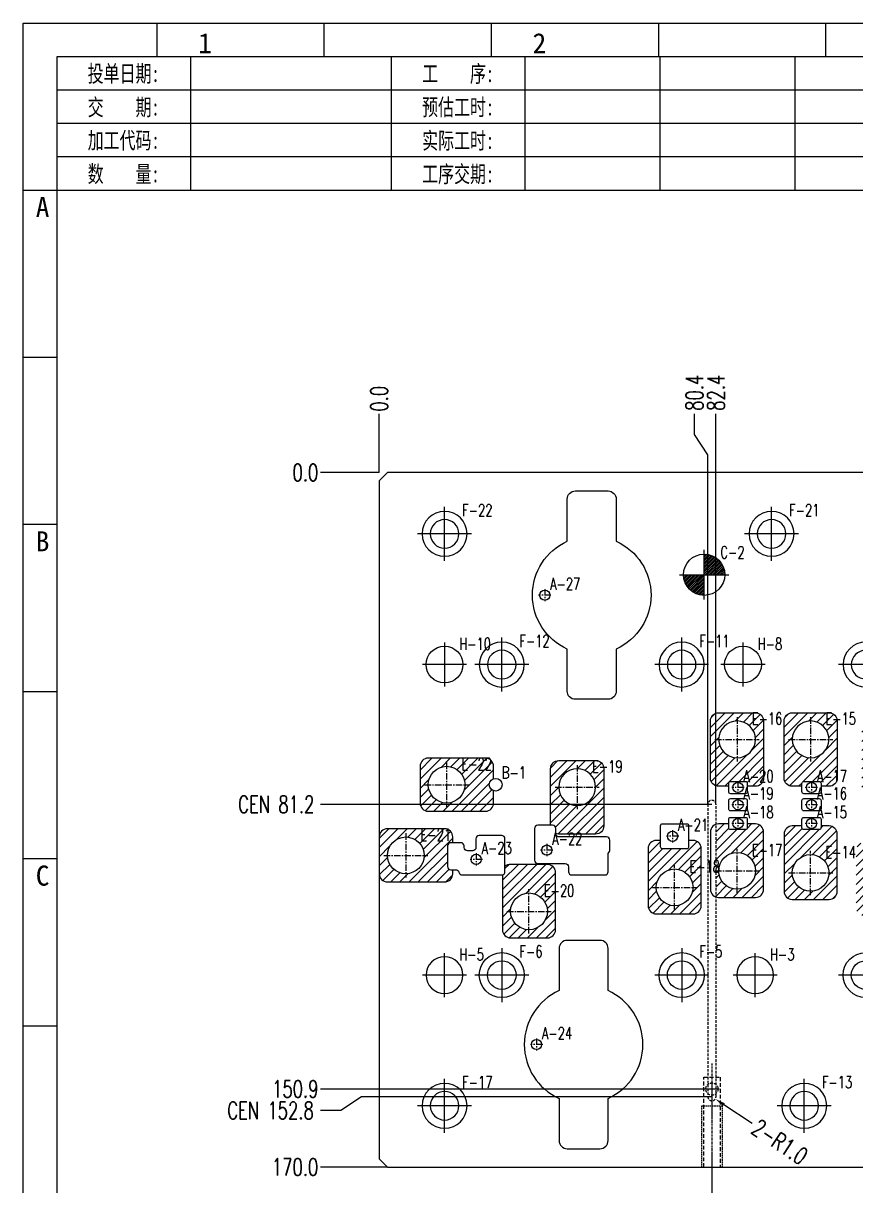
# Model space of a CAD drawing. Header units: millimetres. Extents: x -2852 to 5627, y -2271 to 1849.
# Drawn here: x 4346.7 to 4550.4, y 514.7 to 799.2 of the extents above; entities that cross this region are included whole.
import ezdxf
from ezdxf.enums import TextEntityAlignment as Align

# ---------------------------------------------------------------- set-up
doc = ezdxf.new("R2010")
doc.units = ezdxf.units.MM
doc.header["$PDSIZE"] = 3
for name, pattern in [('CENTER', [50.8, 31.75, -6.35, 6.35, -6.35]), ('CENTER2', [1.125, 0.75, -0.125, 0.125, -0.125]), ('DASHED', [19.05, 12.7, -6.35]), ('DASHED2', [9.525, 6.35, -3.175])]:
    doc.linetypes.add(name, pattern=pattern)
for name, color, linetype in [('1', 7, 'Continuous'), ('11', 4, 'DASHED2'), ('41', 1, 'Continuous'), ('51', 1, 'CENTER2'), ('S02', 17, 'Continuous')]:
    doc.layers.add(name, color=color, linetype=linetype)
doc.styles.add('jet01', font='simplex.shx', dxfattribs={"width": 0.7, "bigfont": 'hztxt.shx'})
doc.styles.add('jet02', font='simplex.shx', dxfattribs={"width": 0.7})
doc.styles.get("Standard").update_dxf_attribs({"font": '仿宋_GB2312_0.ttf', "width": 0.7})
doc.styles.add('tk', font='', dxfattribs={"width": 0.7})
doc.styles.add('tk 2', font='仿宋_GB2312_0.ttf', dxfattribs={"width": 0.65})
doc.styles.get('tk').set_extended_font_data('NSimSun')
doc.dimstyles.new('jet02', dxfattribs={"dimtxt": 3.5, "dimasz": 2.1, "dimexe": 1, "dimexo": 0, "dimgap": 0.5, "dimtad": 0, "dimtoh": 1, "dimdec": 3, "dimzin": 9, "dimdsep": 46, "dimtxsty": 'jet02', "dimcen": 0, "dimclrt": 256, "dimazin": 2, "dimtfac": 1, "dimtdec": 3, "dimtofl": 0, "dimtmove": 0, "dimatfit": 1, "dimfxl": 0, "dimarcsym": 0})

# ---------------------------------------------------------------- blocks, each defined once
blk = doc.blocks.new('A3-N')
at = {"layer": '1', "color": 1}
for p, q in [((0, 0), (0, 296.73)), ((0, 296.73), (420, 296.73)), ((21.82, 291.27), (21.82, 296.73)), ((49.09, 291.27), (49.09, 296.73)), ((76.36, 291.27), (76.36, 296.73)), ((103.64, 291.27), (103.64, 296.73)), ((103.64, 291.27), (103.64, 296.73)), ((103.64, 291.27), (103.64, 296.73)), ((130.91, 291.27), (130.91, 296.73)), ((5.45, 269.45), (0, 269.45)), ((5.45, 242.18), (0, 242.18)), ((5.45, 214.91), (0, 214.91)), ((5.45, 187.64), (0, 187.64)), ((5.45, 160.36), (0, 160.36)), ((5.45, 133.09), (0, 133.09))]:
    blk.add_line(p, q, dxfattribs=at)
at = {"layer": '1'}
blk.add_lwpolyline([(221.45, 5.45), (414.55, 5.45), (414.55, 291.27), (5.45, 291.27), (5.45, 5.45), (414.55, 5.45)], dxfattribs=at)
at = {"layer": '41'}
for p, q in [((27.27, 291.27), (27.27, 269.45)), ((60, 291.27), (60, 269.45)), ((81.82, 291.27), (81.82, 269.45)), ((103.82, 291.27), (103.82, 269.45)), ((125.82, 291.27), (125.82, 269.45)), ((367.82, 285.82), (5.45, 285.82)), ((367.82, 280.36), (5.45, 280.36)), ((367.82, 274.91), (5.45, 274.91)), ((414.55, 269.45), (5.45, 269.45))]:
    blk.add_line(p, q, dxfattribs=at)
at = {"layer": '1', "color": 1}
for s, p in [('1', (29.64, 295.11)), ('2', (84.18, 295.11))]:
    blk.add_text(s, height=3.27, dxfattribs=at).set_placement(p, align=Align.TOP_CENTER)
at = {"layer": '1', "style": 'tk', "width": 0.7}
for s, p in [('投单日期:', (16.36, 288.55)), ('工    序:', (70.91, 288.55)), ('交    期:', (16.36, 283.09)), ('预估工时:', (70.91, 283.09)), ('加工代码:', (16.36, 277.64)), ('实际工时:', (70.91, 277.64)), ('数    量:', (16.36, 272.18)), ('工序交期:', (70.91, 272.18))]:
    blk.add_text(s, height=2.727, dxfattribs=at).set_placement(p, align=Align.MIDDLE)
at = {"layer": '1', "color": 1}
for s, p in [('A', (2.04, 268.36)), ('B', (2.04, 213.82)), ('C', (2.04, 159.27))]:
    blk.add_text(s, height=3.27, dxfattribs=at).set_placement(p, align=Align.TOP_LEFT)
at = {"layer": '1', "style": 'tk 2', "width": 0.7}
for tag, p in [('PATR-NO1', (309.84, 32.96)), ('TITLE', (365.74, 30.9)), ('PATR-NO2', (309.84, 27.81)), ('DWG-NO:', (366.54, 18.14))]:
    blk.add_attdef(tag, p, '', height=3.27, dxfattribs=at)
at = {"layer": '1', "color": 1, "style": 'tk 2', "width": 0.7}
for tag, p in [('DRAW', (314.55, 7.27)), ('DATE', (334.72, 7.32))]:
    blk.add_attdef(tag, p, '', height=3.49, dxfattribs=at)
at = {"layer": '1', "style": 'tk 2', "width": 0.7}
for tag, p in [('SCALE', (376.55, 8.73)), ('SHEET', (386.6, 8.72)), ('REV', (397.38, 8.73))]:
    blk.add_attdef(tag, text='', height=2.18, dxfattribs=at).set_placement(p, align=Align.MIDDLE_LEFT)
blk = doc.blocks.new('S02-PIN10')
at = {"layer": 'S02', "color": 6, "linetype": 'CENTER'}
for p, q in [((0, 6.06), (0, -6.06)), ((6.06, 0), (-6.06, 0))]:
    blk.add_line(p, q, dxfattribs=at)
at = {"layer": 'S02', "linetype": 'Continuous'}
blk.add_circle((0, 0), 5.05, dxfattribs=at)
blk = doc.blocks.new('S02-CLAMP1')
at = {"layer": 'S02', "color": 6, "linetype": 'CENTER', "ltscale": 0.05}
for p, q in [((0, 5.4), (0, -5.4)), ((5.4, 0), (-5.4, 0))]:
    blk.add_line(p, q, dxfattribs=at)
at = {"layer": 'S02', "linetype": 'Continuous', "ltscale": 0.05}
blk.add_circle((0, 0), 4.5, dxfattribs=at)
blk = doc.blocks.new('S02-DISK30')
at = {"layer": 'S02', "color": 6, "linetype": 'CENTER'}
for p, q in [((0, 5.4), (0, -5.4)), ((5.4, 0), (-5.4, 0))]:
    blk.add_line(p, q, dxfattribs=at)
at = {"layer": 'S02', "linetype": 'Continuous'}
blk.add_circle((0, 0), 4.5, dxfattribs=at)
blk = doc.blocks.new('S02-M6')
at = {"layer": 'S02', "color": 6, "linetype": 'CENTER'}
for p, q in [((0, 6.6), (0, -6.6)), ((6.6, 0), (-6.6, 0))]:
    blk.add_line(p, q, dxfattribs=at)
at = {"layer": 'S02', "linetype": 'Continuous'}
for radius in [5.5, 3.5]:
    blk.add_circle((0, 0), radius, dxfattribs=at)
blk = doc.blocks.new('A$C9335756')
at = {"layer": 'S02', "color": 6, "linetype": 'CENTER', "ltscale": 0.05}
for p, q in [((1.8, 0), (-1.8, 0)), ((0, 1.8), (0, -1.8))]:
    blk.add_line(p, q, dxfattribs=at)
at = {"layer": 'S02', "color": 4, "linetype": 'DASHED', "ltscale": 0.05}
blk.add_circle((0, 0), 1.5, dxfattribs=at)
blk = doc.blocks.new('A$C05E92D13')
at = {"layer": 'S02', "ltscale": 0.05, "xscale": -1}
blk.add_blockref('A$C9335756', (0, 0), dxfattribs=at)
blk = doc.blocks.new('WCS')
at = {"layer": '1', "color": 6, "linetype": 'CENTER', "ltscale": 0.05}
for p, q in [((1.5, 0), (-1.5, 0)), ((0, 1.5), (0, -1.5))]:
    blk.add_line(p, q, dxfattribs=at)
at = {"layer": '1', "linetype": 'Continuous', "ltscale": 0.05}
blk.add_circle((0, 0), 1.25, dxfattribs=at)
blk = doc.blocks.new('*D4696')
at = {"layer": '41'}
blk.add_line((1725.23, 3760.9), (1718.28, 3765.53), dxfattribs=at)
at = {"layer": '41', "ltscale": 0.05}
blk.add_solid([(1718.52, 3765.88), (1718.05, 3765.18), (1716.19, 3766.93)], dxfattribs=at)
at = {"layer": 'Defpoints', "color": 0, "ltscale": 0.05}
for p in [(1715.35, 3767.48), (1716.19, 3766.93)]:
    blk.add_point(p, dxfattribs=at)
at = {"layer": '41', "ltscale": 0.05, "insert": (1731.97, 3756.42), "char_height": 4.2, "attachment_point": 5, "rotation": 326.336, "style": 'jet02'}
blk.add_mtext('2-R1.0', dxfattribs=at)
blk = doc.blocks.new('*D4697')
at = {"layer": '41', "ltscale": 0.05}
blk.add_line((1633.95, 3920.26), (1619.57, 3920.26), dxfattribs=at)
at = {"layer": 'Defpoints', "color": 0, "ltscale": 0.05}
for p in [(1619.57, 3920.26), (1633.95, 3920.26), (1633.95, 3920.26)]:
    blk.add_point(p, dxfattribs=at)
at = {"layer": '41', "ltscale": 0.05, "insert": (1615.89, 3920.26), "char_height": 4.2, "attachment_point": 5, "style": 'jet02'}
blk.add_mtext('0.0', dxfattribs=at)
blk = doc.blocks.new('*D4698')
at = {"layer": '41', "ltscale": 0.05}
blk.add_line((1635.95, 3750.26), (1619.57, 3750.26), dxfattribs=at)
at = {"layer": 'Defpoints', "color": 0, "ltscale": 0.05}
for p in [(1633.95, 3920.26), (1619.57, 3750.26), (1635.95, 3750.26)]:
    blk.add_point(p, dxfattribs=at)
at = {"layer": '41', "ltscale": 0.05, "insert": (1613.37, 3750.26), "char_height": 4.2, "attachment_point": 5, "style": 'jet02'}
blk.add_mtext('170.0', dxfattribs=at)
blk = doc.blocks.new('*D4699')
at = {"layer": '41', "ltscale": 0.05}
for p, q in [((1629.65, 3767.48), (1624.61, 3764.12)), ((1715.35, 3767.48), (1629.65, 3767.48)), ((1624.61, 3764.12), (1619.57, 3764.12))]:
    blk.add_line(p, q, dxfattribs=at)
at = {"layer": 'Defpoints', "color": 0, "ltscale": 0.05}
for p in [(1633.95, 3920.26), (1715.35, 3767.48), (1619.57, 3764.12)]:
    blk.add_point(p, dxfattribs=at)
at = {"layer": '41', "ltscale": 0.05, "insert": (1606.37, 3764.12), "char_height": 4.2, "attachment_point": 5, "style": 'jet02'}
blk.add_mtext('{\\C1; CEN }152.8', dxfattribs=at)
blk = doc.blocks.new('*D4700')
at = {"layer": '41', "ltscale": 0.05}
blk.add_line((1715.35, 3769.37), (1619.57, 3769.37), dxfattribs=at)
at = {"layer": 'Defpoints', "color": 0, "ltscale": 0.05}
for p in [(1633.95, 3920.26), (1619.57, 3769.37), (1715.35, 3769.37)]:
    blk.add_point(p, dxfattribs=at)
at = {"layer": '41', "ltscale": 0.05, "insert": (1613.44, 3769.37), "char_height": 4.2, "attachment_point": 5, "style": 'jet02'}
blk.add_mtext('150.9', dxfattribs=at)
blk = doc.blocks.new('*D4701')
at = {"layer": '41', "ltscale": 0.05}
blk.add_line((1715.35, 3839.03), (1619.57, 3839.03), dxfattribs=at)
at = {"layer": 'Defpoints', "color": 0, "ltscale": 0.05}
for p in [(1633.95, 3920.26), (1619.57, 3839.03), (1715.35, 3839.03)]:
    blk.add_point(p, dxfattribs=at)
at = {"layer": '41', "ltscale": 0.05, "insert": (1607.77, 3839.03), "char_height": 4.2, "attachment_point": 5, "style": 'jet02'}
blk.add_mtext('{\\C1; CEN }81.2', dxfattribs=at)
blk = doc.blocks.new('*D4702')
at = {"layer": '41', "ltscale": 0.05}
blk.add_line((1633.95, 3920.26), (1633.95, 3934.64), dxfattribs=at)
at = {"layer": 'Defpoints', "color": 0, "ltscale": 0.05}
for p in [(1633.95, 3934.64), (1633.95, 3920.26), (1633.95, 3920.26)]:
    blk.add_point(p, dxfattribs=at)
at = {"layer": '41', "ltscale": 0.05, "insert": (1633.95, 3938.32), "char_height": 4.2, "attachment_point": 5, "rotation": 90, "style": 'jet02'}
blk.add_mtext('0.0', dxfattribs=at)
blk = doc.blocks.new('*D4703')
at = {"layer": '41', "ltscale": 0.05}
for p, q in [((1711.1, 3929.6), (1711.1, 3934.64)), ((1714.35, 3924.56), (1711.1, 3929.6)), ((1714.35, 3839.03), (1714.35, 3924.56))]:
    blk.add_line(p, q, dxfattribs=at)
at = {"layer": 'Defpoints', "color": 0, "ltscale": 0.05}
for p in [(1711.1, 3934.64), (1633.95, 3920.26), (1714.35, 3839.03)]:
    blk.add_point(p, dxfattribs=at)
at = {"layer": '41', "ltscale": 0.05, "insert": (1711.1, 3939.79), "char_height": 4.2, "attachment_point": 5, "rotation": 90, "style": 'jet02'}
blk.add_mtext('80.4', dxfattribs=at)
blk = doc.blocks.new('*D4704')
at = {"layer": '41', "ltscale": 0.05}
blk.add_line((1716.35, 3839.03), (1716.35, 3934.64), dxfattribs=at)
at = {"layer": 'Defpoints', "color": 0, "ltscale": 0.05}
for p in [(1716.35, 3934.64), (1633.95, 3920.26), (1716.35, 3839.03)]:
    blk.add_point(p, dxfattribs=at)
at = {"layer": '41', "ltscale": 0.05, "insert": (1716.35, 3939.79), "char_height": 4.2, "attachment_point": 5, "rotation": 90, "style": 'jet02'}
blk.add_mtext('82.4', dxfattribs=at)
blk = doc.blocks.new('*D4705')
at = {"layer": '41', "ltscale": 0.05}
blk.add_line((1936.95, 3918.26), (1936.95, 3934.64), dxfattribs=at)
at = {"layer": 'Defpoints', "color": 0, "ltscale": 0.05}
for p in [(1936.95, 3934.64), (1633.95, 3920.26), (1936.95, 3918.26)]:
    blk.add_point(p, dxfattribs=at)
at = {"layer": '41', "ltscale": 0.05, "insert": (1936.95, 3941.12), "char_height": 4.2, "attachment_point": 5, "rotation": 90, "style": 'jet02'}
blk.add_mtext('303.0', dxfattribs=at)
blk = doc.blocks.new('*D4706')
at = {"layer": '41', "ltscale": 0.05}
blk.add_line((1715.35, 3747.61), (1715.35, 3733.23), dxfattribs=at)
at = {"layer": 'Defpoints', "color": 0, "ltscale": 0.05}
for p in [(1633.95, 3920.26), (1715.35, 3747.61), (1715.35, 3733.23)]:
    blk.add_point(p, dxfattribs=at)
at = {"layer": '41', "ltscale": 0.05, "insert": (1715.35, 3728.36), "char_height": 4.2, "attachment_point": 5, "rotation": 90, "style": 'jet02'}
blk.add_mtext('81.4', dxfattribs=at)

msp = doc.modelspace()

# ---------------------------------------------------------------- hatches: boundary and pattern name
at = {"layer": '41', "ltscale": 0.05}
h = msp.add_hatch(dxfattribs=at)
h.set_pattern_fill('ANSI31', color=256, scale=0.5, style=0)
h.set_pattern_definition([(45, (-3664.3882, 2826.5517), (-1.12253202, 1.12253202), [])])
h.paths.add_polyline_path([(4461.809, 611.37, -0.32127527), (4460.754, 612.8425, -0.32127527), (4461.809, 614.3149), (4461.809, 617.3425, 0.41421356), (4459.809, 619.3425), (4445.809, 619.3425, 0.41421356), (4443.809, 617.3425), (4443.809, 608.3425, 0.41421356), (4445.809, 606.3425), (4459.809, 606.3425, 0.41421356), (4461.809, 608.3425)])
h.paths.add_polyline_path([(4454.809, 612.8425, -1), (4445.809, 612.8425, -1)], flags=16)
h.paths.add_polyline_path([(4488.759, 616.7425, 0.41421356), (4486.759, 618.7425), (4477.759, 618.7425, 0.41421356), (4475.759, 616.7425), (4475.759, 602.9425), (4476.209, 602.9425, -0.41421356), (4477.009, 602.1425), (4477.009, 600.8884, 0.09639612), (4477.759, 600.7425), (4486.759, 600.7425, 0.41421356), (4488.759, 602.7425)])
h.paths.add_polyline_path([(4477.759, 612.2425, -1), (4486.759, 612.2425, -1)], flags=16)
h.paths.add_polyline_path([(4451.809, 591.0425), (4451.809, 592.0425), (4451.309, 592.0425, -0.41421356), (4450.509, 592.8425), (4450.509, 597.8425, -0.41421356), (4451.309, 598.6425), (4451.809, 598.6425), (4451.809, 600.0425, 0.41421356), (4449.809, 602.0425), (4435.809, 602.0425, 0.41421356), (4433.809, 600.0425), (4433.809, 591.0425, 0.41421356), (4435.809, 589.0425), (4449.809, 589.0425, 0.41421356)])
h.paths.add_polyline_path([(4435.809, 595.5425, -1), (4444.809, 595.5425, -1)], flags=16)
h.paths.add_polyline_path([(4476.959, 591.3425, 0.41421356), (4474.959, 593.3425), (4465.959, 593.3425, 0.1927059), (4464.579, 592.7901), (4464.579, 591.5425, -0.34920154), (4463.959, 590.763), (4463.959, 577.3425, 0.41421356), (4465.959, 575.3425), (4474.959, 575.3425, 0.41421356), (4476.959, 577.3425)])
h.paths.add_polyline_path([(4474.959, 581.8425, -1), (4465.959, 581.8425, -1)], flags=16)
h.paths.add_polyline_path([(4512.589, 597.2125, 0.41421356), (4510.589, 599.2125), (4509.589, 599.2125), (4509.589, 597.7125, -0.41421356), (4509.089, 597.2125), (4503.089, 597.2125, -0.41421356), (4502.589, 597.7125), (4502.589, 599.2125), (4501.589, 599.2125, 0.41421356), (4499.589, 597.2125), (4499.589, 583.2125, 0.41421356), (4501.589, 581.2125), (4510.589, 581.2125, 0.41421356), (4512.589, 583.2125)])
h.paths.add_polyline_path([(4510.589, 587.7125, -1), (4501.589, 587.7125, -1)], flags=16)
h.paths.add_polyline_path([(4527.859, 628.4425, 0.41421356), (4525.859, 630.4425), (4516.859, 630.4425, 0.41421356), (4514.859, 628.4425), (4514.859, 614.4425, 0.41421356), (4516.859, 612.4425), (4519.309, 612.4425), (4519.309, 613.1425, -0.41421356), (4519.809, 613.6425), (4523.359, 613.6425, -0.41421356), (4523.859, 613.1425), (4523.859, 612.4425), (4525.859, 612.4425, 0.41421356), (4527.859, 614.4425)])
h.paths.add_polyline_path([(4516.859, 623.9425, -1), (4525.859, 623.9425, -1)], flags=16)
h.paths.add_polyline_path([(4527.859, 601.2425, 0.41421356), (4525.859, 603.2425), (4523.859, 603.2425), (4523.859, 602.3425, -0.41421356), (4523.359, 601.8425), (4519.809, 601.8425, -0.41421356), (4519.309, 602.3425), (4519.309, 603.2425), (4516.859, 603.2425, 0.08294235), (4516.209, 603.1339), (4516.209, 591.7425), (4516.859, 591.7425, -1), (4525.859, 591.7425, -1), (4516.859, 591.7425), (4516.209, 591.7425), (4516.209, 585.351, 0.08294235), (4516.859, 585.2425), (4525.859, 585.2425, 0.41421356), (4527.859, 587.2425)])
h.paths.add_polyline_path([(4545.859, 600.7425, 0.41421356), (4543.859, 602.7425), (4541.909, 602.7425), (4541.909, 602.3425, -0.41421356), (4541.409, 601.8425), (4537.709, 601.8425, -0.41421356), (4537.209, 602.3425), (4537.209, 602.7425), (4534.859, 602.7425, 0.41421356), (4532.859, 600.7425), (4532.859, 586.7425, 0.41421356), (4534.859, 584.7425), (4543.859, 584.7425, 0.41421356), (4545.859, 586.7425)])
h.paths.add_polyline_path([(4543.859, 591.2425, -1), (4534.859, 591.2425, -1)], flags=16)
h.paths.add_polyline_path([(4545.859, 628.4425, 0.41421356), (4543.859, 630.4425), (4534.859, 630.4425, 0.41421356), (4532.859, 628.4425), (4532.859, 614.4425, 0.41421356), (4534.859, 612.4425), (4537.209, 612.4425), (4537.209, 613.1425, -0.41421356), (4537.709, 613.6425), (4541.409, 613.6425, -0.41421356), (4541.909, 613.1425), (4541.909, 612.4425), (4543.859, 612.4425, 0.41421356), (4545.859, 614.4425)])
h.paths.add_polyline_path([(4534.859, 623.9425, -1), (4543.859, 623.9425, -1)], flags=16)
h.paths.add_polyline_path([(4564.859, 625.9425, 0.41421356), (4562.859, 627.9425), (4553.859, 627.9425, 0.41421356), (4551.859, 625.9425), (4551.859, 611.9425, 0.41421356), (4553.859, 609.9425), (4556.1781, 609.9425), (4556.1781, 611.0425, -0.41421356), (4556.6781, 611.5425), (4560.5281, 611.5425, -0.41421356), (4561.0281, 611.0425), (4561.0281, 609.9425), (4562.859, 609.9425, 0.41421356), (4564.859, 611.9425)])
h.paths.add_polyline_path([(4553.859, 621.4425, -1), (4562.859, 621.4425, -1)], flags=16)
h.paths.add_polyline_path([(4562.337, 596.3425, -0.41421356), (4562.837, 596.8425), (4563.5065, 596.8425, 0.39963753), (4561.509, 598.7425), (4560.6281, 598.7425), (4560.6281, 597.9425, -0.41421356), (4560.1281, 597.4425), (4556.2281, 597.4425, -0.41421356), (4555.7281, 597.9425), (4555.7281, 598.7425), (4552.509, 598.7425, 0.41421356), (4550.509, 596.7425), (4550.509, 582.7425, 0.41421356), (4552.509, 580.7425), (4561.509, 580.7425, 0.41421356), (4563.509, 582.7425), (4563.509, 593.2425), (4562.837, 593.2425, -0.41421356), (4562.337, 593.7425)])
h.paths.add_polyline_path([(4561.509, 587.2425, -1), (4552.509, 587.2425, -1)], flags=16)
h.paths.add_polyline_path([(4582.859, 625.7425, 0.41421356), (4580.859, 627.7425), (4571.859, 627.7425, 0.41421356), (4569.859, 625.7425), (4569.859, 611.7425, 0.41421356), (4571.859, 609.7425), (4574.2781, 609.7425), (4574.2781, 611.0425, -0.41421356), (4574.7781, 611.5425), (4578.6281, 611.5425, -0.41421356), (4579.1281, 611.0425), (4579.1281, 609.7425), (4580.859, 609.7425, 0.41421356), (4582.859, 611.7425)])
h.paths.add_polyline_path([(4571.859, 621.2425, -1), (4580.859, 621.2425, -1)], flags=16)
h.paths.add_polyline_path([(4606.3879, 592.7425, 0.41421356), (4604.3879, 594.7425), (4603.137, 594.7425), (4603.137, 593.9425, -0.41421356), (4602.637, 593.4425), (4599.337, 593.4425, -0.41421356), (4598.837, 593.9425), (4598.837, 594.7425), (4595.3879, 594.7425, 0.41421356), (4593.3879, 592.7425), (4593.3879, 578.7425, 0.41421356), (4595.3879, 576.7425), (4604.3879, 576.7425, 0.41421356), (4606.3879, 578.7425)])
h.paths.add_polyline_path([(4604.3879, 583.2425, -1), (4595.3879, 583.2425, -1)], flags=16)
h.paths.add_polyline_path([(4639.509, 594.5425), (4639.509, 595.9425, 0.41421356), (4638.509, 596.9425), (4637.009, 596.9425, -0.41421356), (4636.009, 597.9425), (4636.009, 598.7425), (4630.209, 598.7425, 0.41421356), (4628.209, 596.7425), (4628.209, 582.7425, 0.41421356), (4630.209, 580.7425), (4639.209, 580.7425, 0.41421356), (4641.209, 582.7425), (4641.209, 593.5425), (4640.509, 593.5425, -0.41421356)])
h.paths.add_polyline_path([(4639.209, 587.2425, -1), (4630.209, 587.2425, -1)], flags=16)
h.paths.add_polyline_path([(4656.909, 624.5425, 0.41421356), (4654.909, 626.5425), (4645.909, 626.5425, 0.41421356), (4643.909, 624.5425), (4643.909, 614.6425), (4645.009, 614.6425, -0.41421356), (4646.009, 613.6425), (4646.009, 608.5425), (4654.909, 608.5425, 0.41421356), (4656.909, 610.5425)])
h.paths.add_polyline_path([(4645.909, 620.0425, -1), (4654.909, 620.0425, -1)], flags=16)
h.paths.add_polyline_path([(4677.134, 603.4425, 0.41421356), (4675.134, 605.4425), (4673.859, 605.4425), (4673.859, 603.4749, -0.60739295), (4672.959, 601.7425), (4671.309, 601.7425, -0.41421356), (4669.809, 603.2425), (4669.809, 605.4425), (4666.134, 605.4425, 0.41421356), (4664.134, 603.4425), (4664.134, 589.4425, 0.41421356), (4666.134, 587.4425), (4675.134, 587.4425, 0.41421356), (4677.134, 589.4425)])
h.paths.add_polyline_path([(4675.134, 593.9425, -1), (4666.134, 593.9425, -1)], flags=16)
h.paths.add_polyline_path([(4702.809, 601.1425, 0.41421356), (4700.809, 603.1425), (4686.809, 603.1425, 0.41421356), (4684.809, 601.1425), (4684.809, 598.1554), (4685.3233, 597.7952, -0.41421356), (4685.618, 596.124), (4684.809, 594.9686), (4684.809, 592.1425, 0.41421356), (4686.809, 590.1425), (4700.809, 590.1425, 0.41421356), (4702.809, 592.1425)])
h.paths.add_polyline_path([(4691.809, 596.6425, -1), (4700.809, 596.6425, -1)], flags=16)
h.paths.add_polyline_path([(4696.509, 619.8825, 0.41421356), (4694.509, 621.8825), (4680.509, 621.8825, 0.41421356), (4678.509, 619.8825), (4678.509, 617.7425), (4681.109, 617.7425, -0.41421356), (4682.209, 616.6425), (4682.209, 614.1225, -0.41421356), (4681.109, 613.0225), (4678.509, 613.0225), (4678.509, 610.8825, 0.41421356), (4680.509, 608.8825), (4694.509, 608.8825, 0.41421356), (4696.509, 610.8825)])
h.paths.add_polyline_path([(4694.509, 615.3825, -1), (4685.509, 615.3825, -1)], flags=16)
h.paths.add_polyline_path([(4453.1718, 615.7052), (4462.3838, 615.7052), (4462.3838, 620.1152), (4453.1718, 620.1152)], flags=9)
h.paths.add_polyline_path([(4475.3737, 597.4071), (4484.8797, 597.4071), (4484.8797, 601.8171), (4475.3737, 601.8171)], flags=9)
h.paths.add_polyline_path([(4485.1218, 615.1052), (4493.8438, 615.1052), (4493.8438, 619.5152), (4485.1218, 619.5152)], flags=9)
h.paths.add_polyline_path([(4443.1718, 598.4052), (4451.5018, 598.4052), (4451.5018, 602.8152), (4443.1718, 602.8152)], flags=9)
h.paths.add_polyline_path([(4473.3218, 584.7052), (4482.5338, 584.7052), (4482.5338, 589.1152), (4473.3218, 589.1152)], flags=9)
h.paths.add_polyline_path([(4508.9518, 590.5752), (4517.7718, 590.5752), (4517.7718, 594.9852), (4508.9518, 594.9852)], flags=9)
h.paths.add_polyline_path([(4522.1487, 612.7071), (4531.6547, 612.7071), (4531.6547, 617.1171), (4522.1487, 617.1171)], flags=9)
h.paths.add_polyline_path([(4524.2218, 626.8052), (4532.9438, 626.8052), (4532.9438, 631.2152), (4524.2218, 631.2152)], flags=9)
h.paths.add_polyline_path([(4524.2218, 594.6052), (4533.0418, 594.6052), (4533.0418, 599.0152), (4524.2218, 599.0152)], flags=9)
h.paths.add_polyline_path([(4542.2218, 594.1052), (4551.1398, 594.1052), (4551.1398, 598.5152), (4542.2218, 598.5152)], flags=9)
h.paths.add_polyline_path([(4540.1237, 612.7071), (4549.2377, 612.7071), (4549.2377, 617.1171), (4540.1237, 617.1171)], flags=9)
h.paths.add_polyline_path([(4542.2218, 626.8052), (4551.0418, 626.8052), (4551.0418, 631.2152), (4542.2218, 631.2152)], flags=9)
h.paths.add_polyline_path([(4559.1677, 610.4071), (4568.3797, 610.4071), (4568.3797, 614.8171), (4559.1677, 614.8171)], flags=9)
h.paths.add_polyline_path([(4561.2218, 624.3052), (4570.0418, 624.3052), (4570.0418, 628.7152), (4561.2218, 628.7152)], flags=9)
h.paths.add_polyline_path([(4559.8718, 590.1052), (4568.6918, 590.1052), (4568.6918, 594.5152), (4559.8718, 594.5152)], flags=9)
h.paths.add_polyline_path([(4577.2677, 610.4071), (4586.3817, 610.4071), (4586.3817, 614.8171), (4577.2677, 614.8171)], flags=9)
h.paths.add_polyline_path([(4579.2218, 624.1052), (4587.1598, 624.1052), (4587.1598, 628.5152), (4579.2218, 628.5152)], flags=9)
h.paths.add_polyline_path([(4589.2218, 593.8302), (4596.3758, 593.8302), (4596.3758, 598.2402), (4589.2218, 598.2402)], flags=9)
h.paths.add_polyline_path([(4602.7507, 586.1052), (4610.0027, 586.1052), (4610.0027, 590.5152), (4602.7507, 590.5152)], flags=9)
h.paths.add_polyline_path([(4637.5718, 590.1052), (4644.8238, 590.1052), (4644.8238, 594.5152), (4637.5718, 594.5152)], flags=9)
h.paths.add_polyline_path([(4653.2718, 622.9052), (4660.6218, 622.9052), (4660.6218, 627.3152), (4653.2718, 627.3152)], flags=9)
h.paths.add_polyline_path([(4673.4968, 596.8052), (4680.7488, 596.8052), (4680.7488, 601.2152), (4673.4968, 601.2152)], flags=9)
h.paths.add_polyline_path([(4684.276, 597.0166), (4690.94, 597.0166), (4690.94, 601.4266), (4684.276, 601.4266)], flags=9)
h.paths.add_polyline_path([(4699.1718, 599.5052), (4705.5418, 599.5052), (4705.5418, 603.9152), (4699.1718, 603.9152)], flags=9)
h.paths.add_polyline_path([(4673.3737, 611.3071), (4680.9197, 611.3071), (4680.9197, 615.7171), (4673.3737, 615.7171)], flags=9)
h.paths.add_polyline_path([(4692.8718, 618.2452), (4700.1238, 618.2452), (4700.1238, 622.6552), (4692.8718, 622.6552)], flags=9)
at = {"layer": 'S02', "ltscale": 0.05}
h = msp.add_hatch(dxfattribs=at)
h.set_pattern_fill('ANSI31', color=3, scale=0.1, angle=180, style=0)
h.set_pattern_definition([(225, (5160.64225, 1395.75993), (0.2245064, -0.2245064), [])])
h.paths.add_polyline_path([(4513.309, 664.2425), (4508.259, 664.2425, 0.41421356), (4513.309, 659.1925)])
h.paths.add_polyline_path([(4513.309, 669.2925), (4513.309, 664.2425), (4518.359, 664.2425, 0.41421356)])

# ---------------------------------------------------------------- linework, layer by layer
at = {"layer": '11', "linetype": 'DASHED', "ltscale": 0.05}
msp.add_lwpolyline([(4514.209, 608.0187), (4514.209, 536.4693, 1), (4516.209, 536.4693), (4516.209, 608.0187, 1)], format="xyb", close=True, dxfattribs=at)
at = {"layer": '11', "ltscale": 0.05}
msp.add_lwpolyline([(4512.709, 519.2425), (4512.709, 534.2314), (4517.709, 534.2314), (4517.709, 519.2425)], dxfattribs=at)
at = {"layer": 'S02', "ltscale": 0.05}
msp.add_lwpolyline([(4734.809, 519.2425), (4736.809, 521.2425), (4736.809, 687.2425), (4734.809, 689.2425), (4435.809, 689.2425), (4433.809, 687.2425), (4433.809, 521.2425), (4435.809, 519.2425)], close=True, dxfattribs=at)
at = {"layer": 'S02', "linetype": 'Continuous', "ltscale": 0.05}
for points in [[(4481.809, 684.7425), (4489.809, 684.7425, -0.41421356), (4491.809, 682.7425), (4491.809, 672.4428, -0.64392092), (4491.809, 646.0421), (4491.809, 635.7425, -0.41421356), (4489.809, 633.7425), (4481.809, 633.7425, -0.41421356), (4479.809, 635.7425), (4479.809, 646.0421, -0.64392092), (4479.809, 672.4428), (4479.809, 682.7425, -0.41421356)], [(4479.809, 523.7425), (4487.809, 523.7425, 0.41421356), (4489.809, 525.7425), (4489.809, 536.0421, 0.64392092), (4489.809, 562.4428), (4489.809, 572.7425, 0.41421356), (4487.809, 574.7425), (4479.809, 574.7425, 0.41421356), (4477.809, 572.7425), (4477.809, 562.4428, 0.64392092), (4477.809, 536.0421), (4477.809, 525.7425, 0.41421356)]]:
    msp.add_lwpolyline(points, format="xyb", close=True, dxfattribs=at)
at = {"layer": 'S02'}
for points in [[(4519.309, 612.4425), (4516.859, 612.4425, -0.41421356), (4514.859, 614.4425), (4514.859, 628.4425, -0.41421356), (4516.859, 630.4425), (4525.859, 630.4425, -0.41421356), (4527.859, 628.4425), (4527.859, 614.4425, -0.41421356), (4525.859, 612.4425), (4523.859, 612.4425)], [(4537.209, 612.4425), (4534.859, 612.4425, -0.41421356), (4532.859, 614.4425), (4532.859, 628.4425, -0.41421356), (4534.859, 630.4425), (4543.859, 630.4425, -0.41421356), (4545.859, 628.4425), (4545.859, 614.4425, -0.41421356), (4543.859, 612.4425), (4541.909, 612.4425)], [(4461.809, 614.3149), (4461.809, 617.3425, 0.41421356), (4459.809, 619.3425), (4445.809, 619.3425, 0.41421356), (4443.809, 617.3425), (4443.809, 608.3425, 0.41421356), (4445.809, 606.3425), (4459.809, 606.3425, 0.41421356), (4461.809, 608.3425), (4461.809, 611.37)], [(4475.759, 602.9425), (4475.759, 616.7425, -0.41421356), (4477.759, 618.7425), (4486.759, 618.7425, -0.41421356), (4488.759, 616.7425), (4488.759, 602.7425, -0.41421356), (4486.759, 600.7425), (4477.759, 600.7425, -0.09639612), (4477.009, 600.8884, -0.09639612)], [(4451.809, 598.6425), (4451.809, 600.0425, 0.41421356), (4449.809, 602.0425), (4435.809, 602.0425, 0.41421356), (4433.809, 600.0425), (4433.809, 591.0425, 0.41421356), (4435.809, 589.0425), (4449.809, 589.0425, 0.41421356), (4451.809, 591.0425), (4451.809, 592.0425)], [(4519.309, 603.2425), (4516.859, 603.2425, 0.41421356), (4514.859, 601.2425), (4514.859, 587.2425, 0.41421356), (4516.859, 585.2425), (4525.859, 585.2425, 0.41421356), (4527.859, 587.2425), (4527.859, 601.2425, 0.41421356), (4525.859, 603.2425), (4523.859, 603.2425)], [(4537.209, 602.7425), (4534.859, 602.7425, 0.41421356), (4532.859, 600.7425), (4532.859, 586.7425, 0.41421356), (4534.859, 584.7425), (4543.859, 584.7425, 0.41421356), (4545.859, 586.7425), (4545.859, 600.7425, 0.41421356), (4543.859, 602.7425), (4541.909, 602.7425)], [(4502.589, 599.2125), (4501.589, 599.2125, 0.41421356), (4499.589, 597.2125), (4499.589, 583.2125, 0.41421356), (4501.589, 581.2125), (4510.589, 581.2125, 0.41421356), (4512.589, 583.2125), (4512.589, 597.2125, 0.41421356), (4510.589, 599.2125), (4509.589, 599.2125)], [(4463.959, 590.763), (4463.959, 577.3425, 0.41421356), (4465.959, 575.3425), (4474.959, 575.3425, 0.41421356), (4476.959, 577.3425), (4476.959, 591.3425, 0.41421356), (4474.959, 593.3425), (4465.959, 593.3425, 0.1927059), (4464.579, 592.7901, 0.1927059)]]:
    msp.add_lwpolyline(points, format="xyb", dxfattribs=at)
at = {"layer": 'S02', "ltscale": 0.05}
for points in [[(4519.809, 613.6425), (4523.359, 613.6425, -0.41421356), (4523.859, 613.1425), (4523.859, 611.1425, -0.41421356), (4523.359, 610.6425), (4519.809, 610.6425, -0.41421356), (4519.309, 611.1425), (4519.309, 613.1425, -0.41421356)], [(4537.709, 613.6425), (4541.409, 613.6425, -0.41421356), (4541.909, 613.1425), (4541.909, 611.1425, -0.41421356), (4541.409, 610.6425), (4537.709, 610.6425, -0.41421356), (4537.209, 611.1425), (4537.209, 613.1425, -0.41421356)], [(4519.809, 609.4425), (4523.359, 609.4425, -0.41421356), (4523.859, 608.9425), (4523.859, 606.9425, -0.41421356), (4523.359, 606.4425), (4519.809, 606.4425, -0.41421356), (4519.309, 606.9425), (4519.309, 608.9425, -0.41421356)], [(4537.709, 609.4425), (4541.409, 609.4425, -0.41421356), (4541.909, 608.9425), (4541.909, 606.9425, -0.41421356), (4541.409, 606.4425), (4537.709, 606.4425, -0.41421356), (4537.209, 606.9425), (4537.209, 608.9425, -0.41421356)], [(4519.809, 604.8425), (4523.359, 604.8425, -0.41421356), (4523.859, 604.3425), (4523.859, 602.3425, -0.41421356), (4523.359, 601.8425), (4519.809, 601.8425, -0.41421356), (4519.309, 602.3425), (4519.309, 604.3425, -0.41421356)], [(4537.709, 604.8425), (4541.409, 604.8425, -0.41421356), (4541.909, 604.3425), (4541.909, 602.3425, -0.41421356), (4541.409, 601.8425), (4537.709, 601.8425, -0.41421356), (4537.209, 602.3425), (4537.209, 604.3425, -0.41421356)], [(4489.809, 591.5425), (4489.809, 595.6842, -0.18267581), (4490.009, 596.2133, 0.18267581), (4490.209, 596.7425), (4490.209, 599.2425, 0.41421356), (4489.409, 600.0425), (4477.809, 600.0425, -0.41421356), (4477.009, 600.8425), (4477.009, 602.1425, 0.41421356), (4476.209, 602.9425), (4472.609, 602.9425, 0.41421356), (4471.809, 602.1425), (4471.809, 594.3425, 0.41421356), (4472.609, 593.5425), (4479.309, 593.5425, -0.41421356), (4480.109, 592.7425), (4480.109, 591.5425, 0.41421356), (4480.909, 590.7425), (4489.009, 590.7425, 0.41421356)], [(4502.589, 602.7125), (4502.589, 597.7125, 0.41421356), (4503.089, 597.2125), (4509.089, 597.2125, 0.41421356), (4509.589, 597.7125), (4509.589, 602.7125, 0.41421356), (4509.089, 603.2125), (4503.089, 603.2125, 0.41421356)], [(4454.609, 597.8425, 0.41421356), (4453.809, 598.6425), (4451.309, 598.6425, 0.41421356), (4450.509, 597.8425), (4450.509, 592.8425, 0.41421356), (4451.309, 592.0425), (4452.5374, 592.0425, -0.35998803), (4453.3232, 591.3925, 0.35998803), (4454.109, 590.7425), (4463.779, 590.7425, 0.41421356), (4464.579, 591.5425), (4464.579, 599.5925, 0.41421356), (4463.779, 600.3925), (4458.284, 600.3925, 0.41421356), (4457.484, 599.5925), (4457.484, 597.4425, -0.41421356), (4456.684, 596.6425), (4455.409, 596.6425, -0.41421356), (4454.609, 597.4425)]]:
    msp.add_lwpolyline(points, format="xyb", close=True, dxfattribs=at)
at = {"layer": 'S02', "color": 6, "linetype": 'CENTER2', "ltscale": 0.2}
msp.add_lwpolyline([(4515.209, 544.5998), (4515.209, 516.598)], dxfattribs=at)
at = {"layer": 'S02', "color": 4, "linetype": 'DASHED2', "ltscale": 0.15}
msp.add_lwpolyline([(4513.209, 519.2425), (4513.209, 541.2425), (4517.209, 541.2425), (4517.209, 519.2425)], dxfattribs=at)
at = {"layer": 'S02', "ltscale": 0.05}
msp.add_circle((4462.309, 612.8425), 1.555, dxfattribs=at)

# ---------------------------------------------------------------- block references
at = {"layer": '1', "ltscale": 0.05, "xscale": 1.5, "yscale": 1.5, "zscale": 1.5}
msp.add_blockref('A3-N', (4346.7373, 354.1358), dxfattribs=at)
at = {"layer": '51', "ltscale": 0.05}
for p in [(4474.309, 659.2425), (4521.584, 612.1425), (4539.559, 612.1425), (4521.584, 607.9425), (4539.559, 607.9425), (4521.584, 603.3425), (4539.559, 603.3425), (4505.589, 600.2125), (4474.809, 596.8425), (4457.544, 594.5675), (4472.309, 549.2425)]:
    msp.add_blockref('WCS', p, dxfattribs=at)
at = {"layer": 'S02', "extrusion": (0, 0, -1), "zscale": -1, "rotation": 180}
for name, p in [('S02-M6', (-4449.809, 674.2425)), ('S02-M6', (-4529.809, 674.2425)), ('S02-M6', (-4463.809, 642.2425)), ('S02-M6', (-4507.809, 642.2425)), ('S02-M6', (-4552.809, 642.2425)), ('S02-DISK30', (-4449.809, 566.2425)), ('S02-DISK30', (-4525.809, 566.2425)), ('S02-M6', (-4449.809, 534.2425)), ('S02-M6', (-4537.809, 534.2425))]:
    msp.add_blockref(name, p, dxfattribs=at)
at = {"layer": 'S02'}
for name, p, rotation in [('S02-PIN10', (4513.309, 664.2425), 180), ('S02-CLAMP1', (4450.309, 612.8425), 90), ('S02-CLAMP1', (4440.309, 595.5425), 90), ('S02-CLAMP1', (4521.359, 591.7425), 180), ('S02-CLAMP1', (4539.359, 591.2425), 180), ('S02-CLAMP1', (4506.089, 587.7125), 180), ('S02-CLAMP1', (4470.459, 581.8425), 180)]:
    msp.add_blockref(name, p, dxfattribs=dict(at, rotation=rotation))
for name, p in [('S02-DISK30', (4449.809, 642.2425)), ('S02-DISK30', (4522.809, 642.2425)), ('S02-M6', (4463.809, 566.2425)), ('S02-M6', (4507.809, 566.2425)), ('S02-M6', (4552.809, 566.2425))]:
    msp.add_blockref(name, p, dxfattribs=at)
at = {"layer": 'S02', "extrusion": (0, 0, -1), "zscale": -1}
for p in [(-4521.359, 623.9425), (-4539.359, 623.9425), (-4482.259, 612.2425)]:
    msp.add_blockref('S02-CLAMP1', p, dxfattribs=at)
at = {"layer": 'S02', "ltscale": 0.05, "xscale": -1}
msp.add_blockref('A$C05E92D13', (4515.209, 538.3512), dxfattribs=at)

# ---------------------------------------------------------------- texts
at = {"layer": '41', "ltscale": 0.05, "style": 'jet01', "width": 0.7}
for s, p in [('F-22', (4454.1139, 678.5473)), ('F-21', (4534.1139, 678.5473)), ('C-2', (4517.2957, 668.2291)), ('A-27', (4475.6087, 660.5421)), ('H-10', (4453.4068, 645.8402)), ('F-12', (4468.1139, 646.5473)), ('F-11', (4512.1139, 646.5473)), ('H-8', (4526.4068, 645.8402)), ('E-16', (4524.9568, 627.5402)), ('E-15', (4542.9568, 627.5402)), ('E-22', (4453.9068, 616.4402)), ('E-19', (4485.8568, 615.8402)), ('B-1', (4463.8243, 614.3578)), ('A-20', (4522.8837, 613.4421)), ('A-17', (4540.8587, 613.4421)), ('A-19', (4522.8837, 609.2421)), ('A-16', (4540.8587, 609.2421)), ('A-18', (4522.8837, 604.6421)), ('A-15', (4540.8587, 604.6421)), ('A-21', (4506.8887, 601.5121)), ('E-21', (4443.9068, 599.1402)), ('A-22', (4476.1087, 598.1421)), ('A-23', (4458.8437, 595.8671)), ('E-17', (4524.9568, 595.3402)), ('E-14', (4542.9568, 594.8402)), ('E-18', (4509.6868, 591.3102)), ('E-20', (4474.0568, 585.4402)), ('H-5', (4453.4068, 569.8402)), ('F-6', (4468.1139, 570.5473)), ('F-5', (4512.1139, 570.5473)), ('H-3', (4529.4068, 569.8402)), ('A-24', (4473.6087, 550.5421)), ('F-17', (4454.1139, 538.5473)), ('F-13', (4542.1139, 538.5473))]:
    msp.add_text(s, height=2.94, dxfattribs=at).set_placement(p)

# ---------------------------------------------------------------- dimensions: what is measured, and where the dimension line sits
at = {"layer": '41', "ltscale": 0.05}
for feature_location, offset, dtype, origin, picture, middle, set_off in [((4736.809, 687.2425), (0, 16.3826), 1, (4433.809, 689.2425), '*D4705', (4736.809, 710.105), (2799.8548, -3231.0141)), ((4514.209, 608.0187), (-3.25, 95.6063), 1, (4433.809, 689.2425), '*D4703', (4510.959, 708.775), (2799.8548, -3231.0141)), ((4516.209, 608.0187), (0, 95.6063), 1, (4433.809, 689.2425), '*D4704', (4516.209, 708.775), (2799.8548, -3231.0141)), ((4433.8090081371, 689.2424704452), (0, 14.3825566568), 1, (4433.8090081371, 689.2424704452), '*D4702', (4433.8090081371, 707.305027102), (2799.8547928426, -3231.0141412744)), ((4433.8090081371, 689.2424704452), (-14.3825566568, 0), 0, (4433.8090081371, 689.2424704452), '*D4697', (4415.7464514803, 689.2424704452), (2799.8547928426, -3231.0141412744)), ((4435.809, 519.2425), (-16.3826, 0), 0, (4433.809, 689.2425), '*D4698', (4413.2265, 519.2425), (2799.8548, -3231.0141)), ((4515.209, 538.3512), (-95.7826, 0), 0, (4433.809, 689.2425), '*D4700', (4413.2965, 538.3512), (2799.8548, -3231.0141)), ((4515.209, 516.598), (0, -14.3826), 1, (4433.809, 689.2425), '*D4706', (4515.209, 497.3455), (2799.8548, -3231.0141))]:
    dim = msp.add_ordinate_dim(feature_location=feature_location, offset=offset, dtype=dtype, origin=origin, dimstyle='jet02', override={"dimscale": 1.2, "dimtoh": 0, "dimdec": 1, "dimzin": 1, "dimclrd": 256, "dimclre": 256, "dimadec": 1, "dimazin": 0, "dimatfit": 3, "dimlwd": 65535, "dimlwe": 65535}, dxfattribs=at)
    dim.commit()
    dim.dimension.update_dxf_attribs({"geometry": picture, "text_midpoint": middle, "insert": set_off})
for feature_location, offset, picture, middle in [((4515.209, 536.4693), (-95.7826, -3.368), '*D4699', (4406.2265, 533.1012)), ((4515.209, 608.0187), (-95.7826, 0), '*D4701', (4407.6265, 608.0187))]:
    dim = msp.add_ordinate_dim(feature_location=feature_location, offset=offset, dtype=0, origin=(4433.809, 689.2425), text='{\\C1; CEN }<>', dimstyle='jet02', override={"dimscale": 1.2, "dimtoh": 0, "dimdec": 1, "dimzin": 1, "dimclrd": 256, "dimclre": 256, "dimadec": 1, "dimazin": 0, "dimatfit": 3, "dimlwd": 65535, "dimlwe": 65535}, dxfattribs=at)
    dim.commit()
    dim.dimension.update_dxf_attribs({"geometry": picture, "text_midpoint": middle, "insert": (2799.8548, -3231.0141)})
at = {"layer": '41'}
dim = msp.add_radius_dim(center=(4515.209, 536.4693), mpoint=(4516.0413, 535.9149), text='2-<>', dimstyle='jet02', override={"dimscale": 1.2, "dimtoh": 0, "dimdec": 1, "dimzin": 1, "dimclrd": 256, "dimclre": 256, "dimadec": 1, "dimazin": 0, "dimatfit": 3, "dimlwd": 65535, "dimlwe": 65535}, dxfattribs=at)
dim.commit()
dim.dimension.update_dxf_attribs({"geometry": '*D4696', "text_midpoint": (4531.8212, 525.4054), "dimtype": 164, "insert": (2799.8548, -3231.0141)})

doc.saveas('drawing.dxf')
